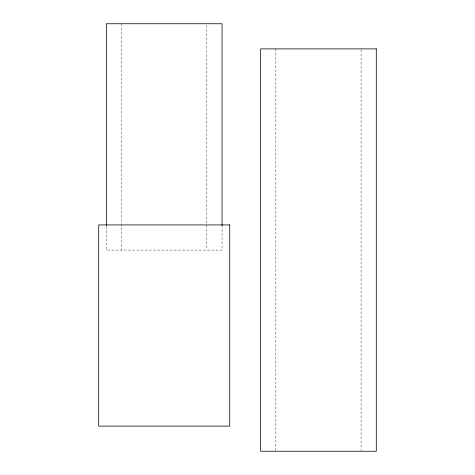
<?xml version="1.0" encoding="UTF-8"?>
<svg xmlns="http://www.w3.org/2000/svg" width="475" height="475" viewBox="0 0 475 475"><rect width="100%" height="100%" fill="white"/><g stroke="black" fill="none" stroke-linecap="round" stroke-linejoin="round"><path stroke-width="0.36" stroke-dasharray="2.38 1.78" d="M361.077 49.637L361.077 450.508M275.838 48.895L275.838 450.508M222.057 224.924L222.057 250.076L106.376 250.076L106.376 226.326M206.833 25.234L206.833 250.076M121.594 23.75L121.594 250.076"/><path stroke-width="0.71" d="M222.057 225.583L222.057 23.75L106.376 23.75L106.376 225.583M376.295 48.895L260.621 48.895L260.621 451.25L376.295 451.25L376.295 48.895M229.728 224.924L98.705 224.924L98.705 426.105L229.728 426.105L229.728 224.924"/></g></svg>
